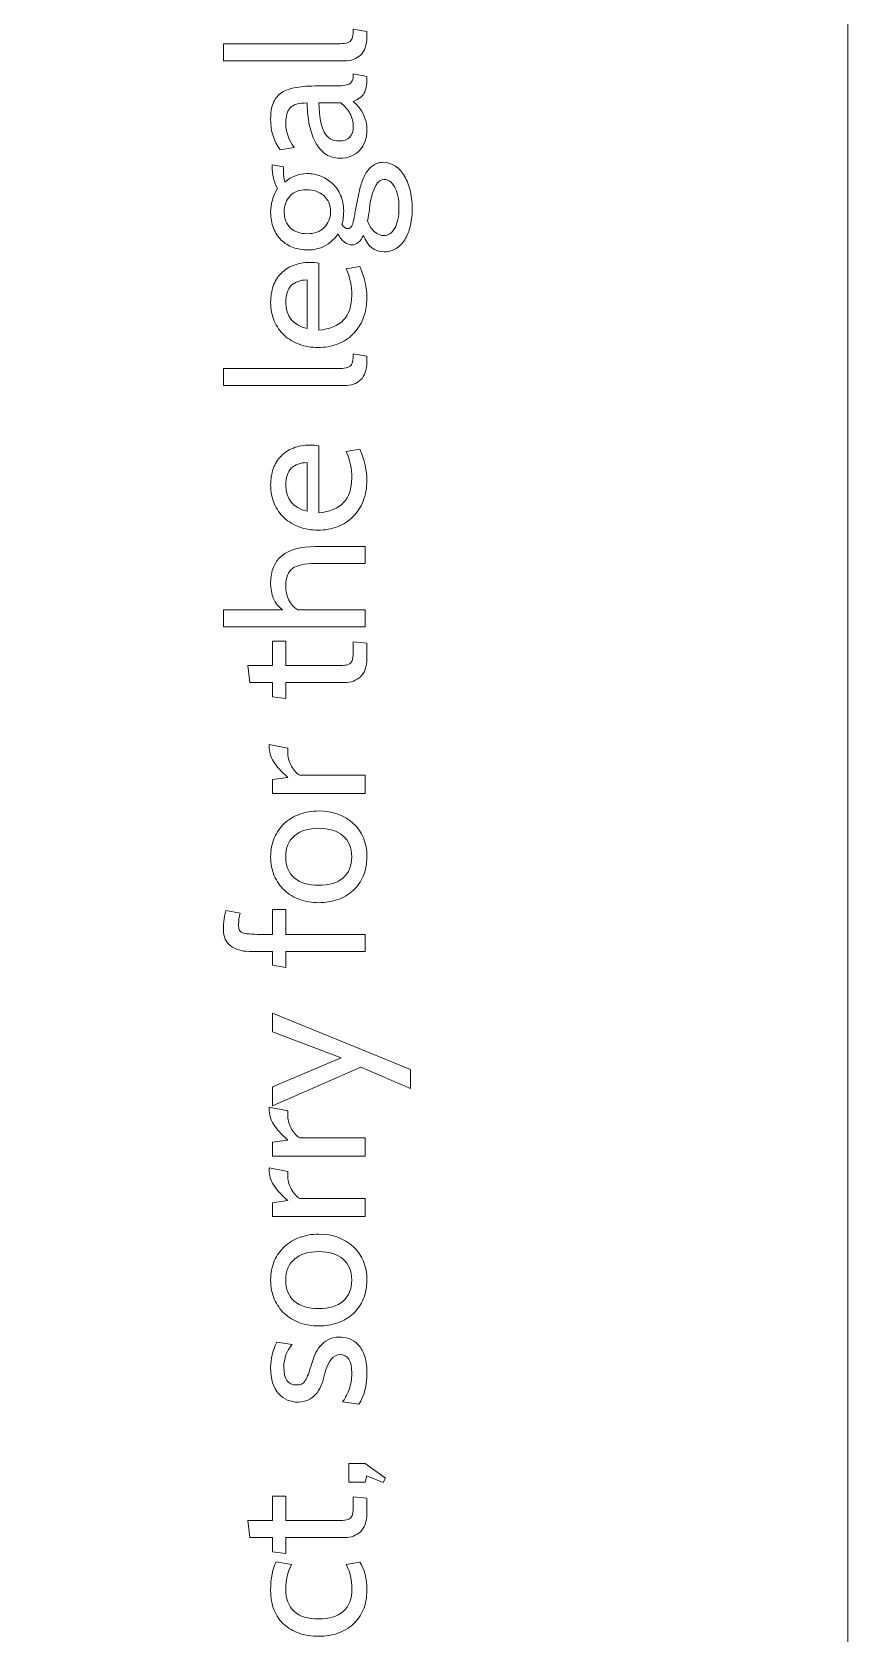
# Model space of a CAD drawing. Header units: centimetres. Extents: x -24 to 24.1, y -20.7 to 0.5.
# Drawn here: x 5.578 to 6.037, y -18.44 to -17.539 of the extents above; entities that cross this region are included whole.
import ezdxf

# ---------------------------------------------------------------- set-up
doc = ezdxf.new("R2010")
doc.units = ezdxf.units.CM
doc.header["$MEASUREMENT"] = 0
doc.layers.add('Layer 1', color=7, linetype='Continuous')

msp = doc.modelspace()

# ---------------------------------------------------------------- linework, layer by layer
at = {"layer": 'Layer 1', "color": 250, "lineweight": 9}
msp.add_lwpolyline([(-23.96322, -20.71493), (6.03678, -20.71493), (6.03678, -0.71493), (-23.96322, -0.71493), (-23.96322, -20.71493)], close=True, dxfattribs=at)
for points, knots in [([(5.75878, -17.537495), (5.75878, -17.537495), (5.76642, -17.538875), (5.76642, -17.538875), (5.76642, -17.538875), (5.76642, -17.538875), (5.76642, -17.541955), (5.76642, -17.541955), (5.76642, -17.541955), (5.76642, -17.546615), (5.76523, -17.550025), (5.76286, -17.552185), (5.76286, -17.552185), (5.7605, -17.554345), (5.75751, -17.555415), (5.7539, -17.555415), (5.7539, -17.555415), (5.7539, -17.555415), (5.68582, -17.555415), (5.68582, -17.555415), (5.68582, -17.555415), (5.68582, -17.555415), (5.68582, -17.545875), (5.68582, -17.545875), (5.68582, -17.545875), (5.68582, -17.545875), (5.74839, -17.545875), (5.74839, -17.545875), (5.74839, -17.545875), (5.75058, -17.545875), (5.75236, -17.545785), (5.75374, -17.545605), (5.75374, -17.545605), (5.75512, -17.545435), (5.75618, -17.545065), (5.75693, -17.544495), (5.75693, -17.544495), (5.75767, -17.543935), (5.75816, -17.543095), (5.75841, -17.542005), (5.75841, -17.542005), (5.75866, -17.540905), (5.75878, -17.539405), (5.75878, -17.537495)], [0, 0, 0, 0, 0.0833333, 0.0833333, 0.0833333, 0.0833333, 0.1666667, 0.1666667, 0.1666667, 0.1666667, 0.25, 0.25, 0.25, 0.25, 0.3333333, 0.3333333, 0.3333333, 0.3333333, 0.4166667, 0.4166667, 0.4166667, 0.4166667, 0.5, 0.5, 0.5, 0.5, 0.5833333, 0.5833333, 0.5833333, 0.5833333, 0.6666667, 0.6666667, 0.6666667, 0.6666667, 0.75, 0.75, 0.75, 0.75, 0.8333333, 0.8333333, 0.8333333, 0.8333333, 1, 1, 1, 1]), ([(5.75878, -17.562635), (5.75878, -17.562635), (5.76642, -17.564115), (5.76642, -17.564115), (5.76642, -17.564115), (5.76642, -17.564115), (5.76642, -17.564855), (5.76642, -17.564855), (5.76642, -17.564855), (5.76642, -17.566985), (5.76629, -17.568745), (5.76605, -17.570165), (5.76605, -17.570165), (5.7658, -17.571575), (5.76537, -17.572775), (5.76477, -17.573765), (5.76477, -17.573765), (5.76417, -17.574755), (5.76338, -17.575585), (5.76239, -17.576255), (5.76239, -17.576255), (5.7614, -17.576935), (5.7602, -17.577585), (5.75878, -17.578225), (5.75878, -17.578225), (5.76387, -17.582605), (5.76642, -17.587905), (5.76642, -17.594125), (5.76642, -17.594125), (5.76642, -17.599005), (5.76502, -17.602895), (5.76223, -17.605795), (5.76223, -17.605795), (5.75944, -17.608695), (5.75581, -17.610145), (5.75136, -17.610145), (5.75136, -17.610145), (5.74775, -17.610145), (5.74478, -17.609175), (5.74245, -17.607225), (5.74245, -17.607225), (5.74012, -17.605285), (5.73824, -17.602805), (5.73683, -17.599805), (5.73683, -17.599805), (5.73541, -17.596795), (5.73441, -17.593455), (5.73381, -17.589785), (5.73381, -17.589785), (5.73321, -17.586105), (5.73287, -17.582535), (5.7328, -17.579075), (5.7328, -17.579075), (5.72813, -17.579075), (5.72497, -17.579975), (5.72331, -17.581775), (5.72331, -17.581775), (5.72164, -17.583575), (5.72081, -17.586455), (5.72081, -17.590415), (5.72081, -17.590415), (5.72081, -17.594945), (5.72237, -17.599505), (5.72548, -17.604095), (5.72548, -17.604095), (5.72548, -17.604095), (5.71774, -17.605475), (5.71774, -17.605475), (5.71774, -17.605475), (5.71413, -17.600815), (5.71233, -17.594945), (5.71233, -17.587875), (5.71233, -17.587875), (5.71233, -17.584545), (5.71277, -17.581725), (5.71366, -17.579385), (5.71366, -17.579385), (5.71454, -17.577055), (5.71595, -17.575165), (5.7179, -17.573715), (5.7179, -17.573715), (5.71984, -17.572265), (5.72241, -17.571205), (5.72559, -17.570535), (5.72559, -17.570535), (5.72877, -17.569865), (5.73266, -17.569525), (5.73725, -17.569525), (5.73725, -17.569525), (5.73725, -17.569525), (5.74786, -17.569525), (5.74786, -17.569525), (5.74786, -17.569525), (5.75196, -17.569525), (5.75481, -17.569175), (5.7564, -17.568465), (5.7564, -17.568465), (5.75799, -17.567755), (5.75878, -17.566135), (5.75878, -17.563585), (5.75878, -17.563585), (5.75878, -17.563585), (5.75878, -17.562635), (5.75878, -17.562635)], [0, 0, 0, 0, 0.037037, 0.037037, 0.037037, 0.037037, 0.0740741, 0.0740741, 0.0740741, 0.0740741, 0.1111111, 0.1111111, 0.1111111, 0.1111111, 0.1481481, 0.1481481, 0.1481481, 0.1481481, 0.1851852, 0.1851852, 0.1851852, 0.1851852, 0.2222222, 0.2222222, 0.2222222, 0.2222222, 0.2592593, 0.2592593, 0.2592593, 0.2592593, 0.2962963, 0.2962963, 0.2962963, 0.2962963, 0.3333333, 0.3333333, 0.3333333, 0.3333333, 0.3703704, 0.3703704, 0.3703704, 0.3703704, 0.4074074, 0.4074074, 0.4074074, 0.4074074, 0.4444444, 0.4444444, 0.4444444, 0.4444444, 0.4814815, 0.4814815, 0.4814815, 0.4814815, 0.5185185, 0.5185185, 0.5185185, 0.5185185, 0.5555556, 0.5555556, 0.5555556, 0.5555556, 0.5925926, 0.5925926, 0.5925926, 0.5925926, 0.6296296, 0.6296296, 0.6296296, 0.6296296, 0.6666667, 0.6666667, 0.6666667, 0.6666667, 0.7037037, 0.7037037, 0.7037037, 0.7037037, 0.7407407, 0.7407407, 0.7407407, 0.7407407, 0.7777778, 0.7777778, 0.7777778, 0.7777778, 0.8148148, 0.8148148, 0.8148148, 0.8148148, 0.8518519, 0.8518519, 0.8518519, 0.8518519, 0.8888889, 0.8888889, 0.8888889, 0.8888889, 0.9259259, 0.9259259, 0.9259259, 0.9259259, 1, 1, 1, 1]), ([(5.75178, -17.579075), (5.75178, -17.579075), (5.73937, -17.579075), (5.73937, -17.579075), (5.73937, -17.579075), (5.73966, -17.586705), (5.74066, -17.592165), (5.7424, -17.595455), (5.7424, -17.595455), (5.74413, -17.598745), (5.74694, -17.600385), (5.75083, -17.600385), (5.75083, -17.600385), (5.75613, -17.600385), (5.75878, -17.597705), (5.75878, -17.592325), (5.75878, -17.592325), (5.75878, -17.589785), (5.75815, -17.587325), (5.75687, -17.584955), (5.75687, -17.584955), (5.7556, -17.582585), (5.7539, -17.580625), (5.75178, -17.579075)], [0, 0, 0, 0, 0.1428571, 0.1428571, 0.1428571, 0.1428571, 0.2857143, 0.2857143, 0.2857143, 0.2857143, 0.4285714, 0.4285714, 0.4285714, 0.4285714, 0.5714286, 0.5714286, 0.5714286, 0.5714286, 0.7142857, 0.7142857, 0.7142857, 0.7142857, 1, 1, 1, 1]), ([(5.79187, -17.638465), (5.79187, -17.642565), (5.79145, -17.646135), (5.7906, -17.649175), (5.7906, -17.649175), (5.78975, -17.652215), (5.7886, -17.654735), (5.78715, -17.656755), (5.78715, -17.656755), (5.7857, -17.658765), (5.78402, -17.660275), (5.78211, -17.661265), (5.78211, -17.661265), (5.7802, -17.662255), (5.77823, -17.662745), (5.77617, -17.662745), (5.77617, -17.662745), (5.77066, -17.662745), (5.76677, -17.659675), (5.76451, -17.653525), (5.76451, -17.653525), (5.76281, -17.657055), (5.76062, -17.658825), (5.75793, -17.658825), (5.75793, -17.658825), (5.75673, -17.658825), (5.75541, -17.658345), (5.75396, -17.657395), (5.75396, -17.657395), (5.75251, -17.656435), (5.75125, -17.654865), (5.75019, -17.652675), (5.75019, -17.652675), (5.74588, -17.658685), (5.74022, -17.661685), (5.73322, -17.661685), (5.73322, -17.661685), (5.73025, -17.661685), (5.7275, -17.661205), (5.72495, -17.660255), (5.72495, -17.660255), (5.72241, -17.659295), (5.7202, -17.657925), (5.71832, -17.656115), (5.71832, -17.656115), (5.71645, -17.654315), (5.71498, -17.652085), (5.71392, -17.649435), (5.71392, -17.649435), (5.71286, -17.646785), (5.71233, -17.643795), (5.71233, -17.640475), (5.71233, -17.640475), (5.71233, -17.635805), (5.7136, -17.631385), (5.71615, -17.627215), (5.71615, -17.627215), (5.71417, -17.623545), (5.71318, -17.619335), (5.71318, -17.614595), (5.71318, -17.614595), (5.71318, -17.614595), (5.71318, -17.613745), (5.71318, -17.613745), (5.71318, -17.613745), (5.71318, -17.613745), (5.71954, -17.614915), (5.71954, -17.614915), (5.71954, -17.614915), (5.71954, -17.614915), (5.71954, -17.617355), (5.71954, -17.617355), (5.71954, -17.617355), (5.71954, -17.619545), (5.71979, -17.621595), (5.72028, -17.623505), (5.72028, -17.623505), (5.7241, -17.620325), (5.72824, -17.618735), (5.73269, -17.618735), (5.73269, -17.618735), (5.73545, -17.618735), (5.73807, -17.619225), (5.74054, -17.620215), (5.74054, -17.620215), (5.74301, -17.621205), (5.74521, -17.622605), (5.74712, -17.624405), (5.74712, -17.624405), (5.74902, -17.626215), (5.75054, -17.628405), (5.75168, -17.630985), (5.75168, -17.630985), (5.75281, -17.633565), (5.75337, -17.636475), (5.75337, -17.639735), (5.75337, -17.639735), (5.75337, -17.642485), (5.75306, -17.644965), (5.75242, -17.647155), (5.75242, -17.647155), (5.75341, -17.648855), (5.75447, -17.649705), (5.7556, -17.649705), (5.7556, -17.649705), (5.75624, -17.649705), (5.75678, -17.649505), (5.75724, -17.649115), (5.75724, -17.649115), (5.7577, -17.648735), (5.75811, -17.647955), (5.75846, -17.646785), (5.75846, -17.646785), (5.75882, -17.645615), (5.75919, -17.643995), (5.75958, -17.641905), (5.75958, -17.641905), (5.75997, -17.639825), (5.76048, -17.637045), (5.76111, -17.633585), (5.76111, -17.633585), (5.76154, -17.631245), (5.76207, -17.628845), (5.76271, -17.626375), (5.76271, -17.626375), (5.76334, -17.623895), (5.76419, -17.621655), (5.76525, -17.619635), (5.76525, -17.619635), (5.76631, -17.617625), (5.76767, -17.615945), (5.76933, -17.614595), (5.76933, -17.614595), (5.771, -17.613255), (5.77306, -17.612515), (5.77554, -17.612375), (5.77554, -17.612375), (5.77773, -17.612375), (5.77982, -17.612975), (5.78179, -17.614175), (5.78179, -17.614175), (5.78378, -17.615375), (5.78551, -17.617095), (5.78699, -17.619315), (5.78699, -17.619315), (5.78848, -17.621545), (5.78966, -17.624285), (5.79054, -17.627535), (5.79054, -17.627535), (5.79143, -17.630785), (5.79187, -17.634435), (5.79187, -17.638465)], [0, 0, 0, 0, 0.025641, 0.025641, 0.025641, 0.025641, 0.0512821, 0.0512821, 0.0512821, 0.0512821, 0.0769231, 0.0769231, 0.0769231, 0.0769231, 0.1025641, 0.1025641, 0.1025641, 0.1025641, 0.1282051, 0.1282051, 0.1282051, 0.1282051, 0.1538462, 0.1538462, 0.1538462, 0.1538462, 0.1794872, 0.1794872, 0.1794872, 0.1794872, 0.2051282, 0.2051282, 0.2051282, 0.2051282, 0.2307692, 0.2307692, 0.2307692, 0.2307692, 0.2564103, 0.2564103, 0.2564103, 0.2564103, 0.2820513, 0.2820513, 0.2820513, 0.2820513, 0.3076923, 0.3076923, 0.3076923, 0.3076923, 0.3333333, 0.3333333, 0.3333333, 0.3333333, 0.3589744, 0.3589744, 0.3589744, 0.3589744, 0.3846154, 0.3846154, 0.3846154, 0.3846154, 0.4102564, 0.4102564, 0.4102564, 0.4102564, 0.4358974, 0.4358974, 0.4358974, 0.4358974, 0.4615385, 0.4615385, 0.4615385, 0.4615385, 0.4871795, 0.4871795, 0.4871795, 0.4871795, 0.5128205, 0.5128205, 0.5128205, 0.5128205, 0.5384615, 0.5384615, 0.5384615, 0.5384615, 0.5641026, 0.5641026, 0.5641026, 0.5641026, 0.5897436, 0.5897436, 0.5897436, 0.5897436, 0.6153846, 0.6153846, 0.6153846, 0.6153846, 0.6410256, 0.6410256, 0.6410256, 0.6410256, 0.6666667, 0.6666667, 0.6666667, 0.6666667, 0.6923077, 0.6923077, 0.6923077, 0.6923077, 0.7179487, 0.7179487, 0.7179487, 0.7179487, 0.7435897, 0.7435897, 0.7435897, 0.7435897, 0.7692308, 0.7692308, 0.7692308, 0.7692308, 0.7948718, 0.7948718, 0.7948718, 0.7948718, 0.8205128, 0.8205128, 0.8205128, 0.8205128, 0.8461538, 0.8461538, 0.8461538, 0.8461538, 0.8717949, 0.8717949, 0.8717949, 0.8717949, 0.8974359, 0.8974359, 0.8974359, 0.8974359, 0.9230769, 0.9230769, 0.9230769, 0.9230769, 0.9487179, 0.9487179, 0.9487179, 0.9487179, 1, 1, 1, 1]), ([(5.71997, -17.640365), (5.71997, -17.644255), (5.72115, -17.647265), (5.7235, -17.649385), (5.7235, -17.649385), (5.72587, -17.651505), (5.72898, -17.652565), (5.73285, -17.652565), (5.73285, -17.652565), (5.73686, -17.652565), (5.74005, -17.651415), (5.74241, -17.649115), (5.74241, -17.649115), (5.74476, -17.646825), (5.74595, -17.643835), (5.74595, -17.640155), (5.74595, -17.640155), (5.74595, -17.636335), (5.74468, -17.633335), (5.74215, -17.631145), (5.74215, -17.631145), (5.7396, -17.628955), (5.7364, -17.627855), (5.73253, -17.627855), (5.73253, -17.627855), (5.72852, -17.627855), (5.72543, -17.628985), (5.72324, -17.631245), (5.72324, -17.631245), (5.72106, -17.633515), (5.71997, -17.636555), (5.71997, -17.640365)], [0, 0, 0, 0, 0.1111111, 0.1111111, 0.1111111, 0.1111111, 0.2222222, 0.2222222, 0.2222222, 0.2222222, 0.3333333, 0.3333333, 0.3333333, 0.3333333, 0.4444444, 0.4444444, 0.4444444, 0.4444444, 0.5555556, 0.5555556, 0.5555556, 0.5555556, 0.6666667, 0.6666667, 0.6666667, 0.6666667, 0.7777778, 0.7777778, 0.7777778, 0.7777778, 1, 1, 1, 1]), ([(5.76811, -17.635915), (5.76811, -17.637115), (5.76769, -17.640265), (5.76684, -17.645355), (5.76684, -17.645355), (5.76755, -17.647755), (5.76879, -17.649735), (5.77055, -17.651295), (5.77055, -17.651295), (5.77232, -17.652845), (5.77412, -17.653625), (5.77596, -17.653625), (5.77596, -17.653625), (5.77844, -17.653625), (5.78047, -17.652245), (5.78206, -17.649485), (5.78206, -17.649485), (5.78365, -17.646735), (5.78445, -17.642915), (5.78445, -17.638035), (5.78445, -17.638035), (5.78445, -17.632945), (5.78362, -17.629005), (5.78195, -17.626215), (5.78195, -17.626215), (5.78029, -17.623415), (5.77837, -17.622025), (5.77617, -17.622025), (5.77617, -17.622025), (5.7725, -17.622025), (5.76981, -17.626655), (5.76811, -17.635915)], [0, 0, 0, 0, 0.1111111, 0.1111111, 0.1111111, 0.1111111, 0.2222222, 0.2222222, 0.2222222, 0.2222222, 0.3333333, 0.3333333, 0.3333333, 0.3333333, 0.4444444, 0.4444444, 0.4444444, 0.4444444, 0.5555556, 0.5555556, 0.5555556, 0.5555556, 0.6666667, 0.6666667, 0.6666667, 0.6666667, 0.7777778, 0.7777778, 0.7777778, 0.7777778, 1, 1, 1, 1]), ([(5.73937, -17.669115), (5.73937, -17.669115), (5.73937, -17.706755), (5.73937, -17.706755), (5.73937, -17.706755), (5.75175, -17.705625), (5.75793, -17.699125), (5.75793, -17.687245), (5.75793, -17.687245), (5.75793, -17.681945), (5.75691, -17.676955), (5.75486, -17.672295), (5.75486, -17.672295), (5.75486, -17.672295), (5.76239, -17.671015), (5.76239, -17.671015), (5.76239, -17.671015), (5.76507, -17.677175), (5.76642, -17.682965), (5.76642, -17.688415), (5.76642, -17.688415), (5.76642, -17.692795), (5.76571, -17.696735), (5.7643, -17.700235), (5.7643, -17.700235), (5.76288, -17.703735), (5.76096, -17.706685), (5.75852, -17.709095), (5.75852, -17.709095), (5.75608, -17.711495), (5.75318, -17.713335), (5.74982, -17.714605), (5.74982, -17.714605), (5.74646, -17.715885), (5.74284, -17.716515), (5.73895, -17.716515), (5.73895, -17.716515), (5.7352, -17.716515), (5.7317, -17.715915), (5.72845, -17.714715), (5.72845, -17.714715), (5.7252, -17.713515), (5.72239, -17.711815), (5.72002, -17.709625), (5.72002, -17.709625), (5.71765, -17.707435), (5.71578, -17.704765), (5.7144, -17.701615), (5.7144, -17.701615), (5.71302, -17.698475), (5.71233, -17.694955), (5.71233, -17.691065), (5.71233, -17.691065), (5.71233, -17.687745), (5.71283, -17.684705), (5.71381, -17.681945), (5.71381, -17.681945), (5.7148, -17.679185), (5.71625, -17.676835), (5.71816, -17.674895), (5.71816, -17.674895), (5.72007, -17.672945), (5.72239, -17.671425), (5.72511, -17.670335), (5.72511, -17.670335), (5.72783, -17.669235), (5.73089, -17.668685), (5.73428, -17.668685), (5.73428, -17.668685), (5.73626, -17.668685), (5.73796, -17.668825), (5.73937, -17.669115)], [0, 0, 0, 0, 0.0526316, 0.0526316, 0.0526316, 0.0526316, 0.1052632, 0.1052632, 0.1052632, 0.1052632, 0.1578947, 0.1578947, 0.1578947, 0.1578947, 0.2105263, 0.2105263, 0.2105263, 0.2105263, 0.2631579, 0.2631579, 0.2631579, 0.2631579, 0.3157895, 0.3157895, 0.3157895, 0.3157895, 0.3684211, 0.3684211, 0.3684211, 0.3684211, 0.4210526, 0.4210526, 0.4210526, 0.4210526, 0.4736842, 0.4736842, 0.4736842, 0.4736842, 0.5263158, 0.5263158, 0.5263158, 0.5263158, 0.5789474, 0.5789474, 0.5789474, 0.5789474, 0.6315789, 0.6315789, 0.6315789, 0.6315789, 0.6842105, 0.6842105, 0.6842105, 0.6842105, 0.7368421, 0.7368421, 0.7368421, 0.7368421, 0.7894737, 0.7894737, 0.7894737, 0.7894737, 0.8421053, 0.8421053, 0.8421053, 0.8421053, 0.8947368, 0.8947368, 0.8947368, 0.8947368, 1, 1, 1, 1]), ([(5.72081, -17.691275), (5.72081, -17.698985), (5.72481, -17.703865), (5.7328, -17.705915), (5.7328, -17.705915), (5.7328, -17.705915), (5.7328, -17.678545), (5.7328, -17.678545), (5.7328, -17.678545), (5.72898, -17.678545), (5.72603, -17.679605), (5.72394, -17.681735), (5.72394, -17.681735), (5.72186, -17.683855), (5.72081, -17.687035), (5.72081, -17.691275)], [0, 0, 0, 0, 0.2, 0.2, 0.2, 0.2, 0.4, 0.4, 0.4, 0.4, 0.6, 0.6, 0.6, 0.6, 1, 1, 1, 1]), ([(5.75878, -17.720015), (5.75878, -17.720015), (5.76642, -17.721395), (5.76642, -17.721395), (5.76642, -17.721395), (5.76642, -17.721395), (5.76642, -17.724475), (5.76642, -17.724475), (5.76642, -17.724475), (5.76642, -17.729135), (5.76523, -17.732545), (5.76286, -17.734705), (5.76286, -17.734705), (5.7605, -17.736865), (5.75751, -17.737935), (5.7539, -17.737935), (5.7539, -17.737935), (5.7539, -17.737935), (5.68582, -17.737935), (5.68582, -17.737935), (5.68582, -17.737935), (5.68582, -17.737935), (5.68582, -17.728395), (5.68582, -17.728395), (5.68582, -17.728395), (5.68582, -17.728395), (5.74839, -17.728395), (5.74839, -17.728395), (5.74839, -17.728395), (5.75058, -17.728395), (5.75236, -17.728305), (5.75374, -17.728125), (5.75374, -17.728125), (5.75512, -17.727955), (5.75618, -17.727585), (5.75693, -17.727015), (5.75693, -17.727015), (5.75767, -17.726455), (5.75816, -17.725615), (5.75841, -17.724525), (5.75841, -17.724525), (5.75866, -17.723425), (5.75878, -17.721925), (5.75878, -17.720015)], [0, 0, 0, 0, 0.0833333, 0.0833333, 0.0833333, 0.0833333, 0.1666667, 0.1666667, 0.1666667, 0.1666667, 0.25, 0.25, 0.25, 0.25, 0.3333333, 0.3333333, 0.3333333, 0.3333333, 0.4166667, 0.4166667, 0.4166667, 0.4166667, 0.5, 0.5, 0.5, 0.5, 0.5833333, 0.5833333, 0.5833333, 0.5833333, 0.6666667, 0.6666667, 0.6666667, 0.6666667, 0.75, 0.75, 0.75, 0.75, 0.8333333, 0.8333333, 0.8333333, 0.8333333, 1, 1, 1, 1]), ([(5.73937, -17.771775), (5.73937, -17.771775), (5.73937, -17.809425), (5.73937, -17.809425), (5.73937, -17.809425), (5.75175, -17.808285), (5.75793, -17.801785), (5.75793, -17.789905), (5.75793, -17.789905), (5.75793, -17.784605), (5.75691, -17.779625), (5.75486, -17.774955), (5.75486, -17.774955), (5.75486, -17.774955), (5.76239, -17.773685), (5.76239, -17.773685), (5.76239, -17.773685), (5.76507, -17.779835), (5.76642, -17.785625), (5.76642, -17.791075), (5.76642, -17.791075), (5.76642, -17.795455), (5.76571, -17.799395), (5.7643, -17.802895), (5.7643, -17.802895), (5.76288, -17.806395), (5.76096, -17.809355), (5.75852, -17.811755), (5.75852, -17.811755), (5.75608, -17.814155), (5.75318, -17.815995), (5.74982, -17.817265), (5.74982, -17.817265), (5.74646, -17.818545), (5.74284, -17.819175), (5.73895, -17.819175), (5.73895, -17.819175), (5.7352, -17.819175), (5.7317, -17.818575), (5.72845, -17.817375), (5.72845, -17.817375), (5.7252, -17.816175), (5.72239, -17.814475), (5.72002, -17.812285), (5.72002, -17.812285), (5.71765, -17.810095), (5.71578, -17.807425), (5.7144, -17.804275), (5.7144, -17.804275), (5.71302, -17.801135), (5.71233, -17.797615), (5.71233, -17.793725), (5.71233, -17.793725), (5.71233, -17.790405), (5.71283, -17.787365), (5.71381, -17.784605), (5.71381, -17.784605), (5.7148, -17.781845), (5.71625, -17.779495), (5.71816, -17.777555), (5.71816, -17.777555), (5.72007, -17.775605), (5.72239, -17.774085), (5.72511, -17.772995), (5.72511, -17.772995), (5.72783, -17.771895), (5.73089, -17.771345), (5.73428, -17.771345), (5.73428, -17.771345), (5.73626, -17.771345), (5.73796, -17.771485), (5.73937, -17.771775)], [0, 0, 0, 0, 0.0526316, 0.0526316, 0.0526316, 0.0526316, 0.1052632, 0.1052632, 0.1052632, 0.1052632, 0.1578947, 0.1578947, 0.1578947, 0.1578947, 0.2105263, 0.2105263, 0.2105263, 0.2105263, 0.2631579, 0.2631579, 0.2631579, 0.2631579, 0.3157895, 0.3157895, 0.3157895, 0.3157895, 0.3684211, 0.3684211, 0.3684211, 0.3684211, 0.4210526, 0.4210526, 0.4210526, 0.4210526, 0.4736842, 0.4736842, 0.4736842, 0.4736842, 0.5263158, 0.5263158, 0.5263158, 0.5263158, 0.5789474, 0.5789474, 0.5789474, 0.5789474, 0.6315789, 0.6315789, 0.6315789, 0.6315789, 0.6842105, 0.6842105, 0.6842105, 0.6842105, 0.7368421, 0.7368421, 0.7368421, 0.7368421, 0.7894737, 0.7894737, 0.7894737, 0.7894737, 0.8421053, 0.8421053, 0.8421053, 0.8421053, 0.8947368, 0.8947368, 0.8947368, 0.8947368, 1, 1, 1, 1]), ([(5.72081, -17.793935), (5.72081, -17.801645), (5.72481, -17.806525), (5.7328, -17.808575), (5.7328, -17.808575), (5.7328, -17.808575), (5.7328, -17.781215), (5.7328, -17.781215), (5.7328, -17.781215), (5.72898, -17.781215), (5.72603, -17.782275), (5.72394, -17.784395), (5.72394, -17.784395), (5.72186, -17.786515), (5.72081, -17.789695), (5.72081, -17.793935)], [0, 0, 0, 0, 0.2, 0.2, 0.2, 0.2, 0.4, 0.4, 0.4, 0.4, 0.6, 0.6, 0.6, 0.6, 1, 1, 1, 1]), ([(5.76536, -17.828405), (5.76536, -17.828405), (5.76536, -17.837955), (5.76536, -17.837955), (5.76536, -17.837955), (5.76536, -17.837955), (5.73757, -17.837955), (5.73757, -17.837955), (5.73757, -17.837955), (5.73142, -17.837955), (5.72709, -17.838865), (5.72458, -17.840705), (5.72458, -17.840705), (5.72207, -17.842545), (5.72081, -17.845765), (5.72081, -17.850355), (5.72081, -17.850355), (5.72081, -17.856585), (5.72308, -17.861105), (5.7276, -17.863935), (5.7276, -17.863935), (5.7276, -17.863935), (5.76536, -17.863935), (5.76536, -17.863935), (5.76536, -17.863935), (5.76536, -17.863935), (5.76536, -17.873585), (5.76536, -17.873585), (5.76536, -17.873585), (5.76536, -17.873585), (5.68582, -17.873585), (5.68582, -17.873585), (5.68582, -17.873585), (5.68582, -17.873585), (5.68582, -17.863935), (5.68582, -17.863935), (5.68582, -17.863935), (5.68582, -17.863935), (5.71901, -17.863935), (5.71901, -17.863935), (5.71901, -17.863935), (5.71456, -17.860465), (5.71233, -17.855445), (5.71233, -17.848875), (5.71233, -17.848875), (5.71233, -17.835225), (5.72074, -17.828405), (5.73757, -17.828405), (5.73757, -17.828405), (5.73757, -17.828405), (5.76536, -17.828405), (5.76536, -17.828405)], [0, 0, 0, 0, 0.0714286, 0.0714286, 0.0714286, 0.0714286, 0.1428571, 0.1428571, 0.1428571, 0.1428571, 0.2142857, 0.2142857, 0.2142857, 0.2142857, 0.2857143, 0.2857143, 0.2857143, 0.2857143, 0.3571429, 0.3571429, 0.3571429, 0.3571429, 0.4285714, 0.4285714, 0.4285714, 0.4285714, 0.5, 0.5, 0.5, 0.5, 0.5714286, 0.5714286, 0.5714286, 0.5714286, 0.6428571, 0.6428571, 0.6428571, 0.6428571, 0.7142857, 0.7142857, 0.7142857, 0.7142857, 0.7857143, 0.7857143, 0.7857143, 0.7857143, 0.8571429, 0.8571429, 0.8571429, 0.8571429, 1, 1, 1, 1]), ([(5.75878, -17.881965), (5.75878, -17.881965), (5.76642, -17.882705), (5.76642, -17.882705), (5.76642, -17.882705), (5.76642, -17.882705), (5.76642, -17.891295), (5.76642, -17.891295), (5.76642, -17.891295), (5.76642, -17.895895), (5.76522, -17.899305), (5.76281, -17.901535), (5.76281, -17.901535), (5.76041, -17.903755), (5.75747, -17.904875), (5.75401, -17.904875), (5.75401, -17.904875), (5.75401, -17.904875), (5.72081, -17.904875), (5.72081, -17.904875), (5.72081, -17.904875), (5.72081, -17.904875), (5.72081, -17.913775), (5.72081, -17.913775), (5.72081, -17.913775), (5.72081, -17.913775), (5.71339, -17.912935), (5.71339, -17.912935), (5.71339, -17.912935), (5.71339, -17.912935), (5.71339, -17.904875), (5.71339, -17.904875), (5.71339, -17.904875), (5.71339, -17.904875), (5.70056, -17.904875), (5.70056, -17.904875), (5.70056, -17.904875), (5.70056, -17.904875), (5.6996, -17.895325), (5.6996, -17.895325), (5.6996, -17.895325), (5.6996, -17.895325), (5.71339, -17.895325), (5.71339, -17.895325), (5.71339, -17.895325), (5.71339, -17.895325), (5.71339, -17.881645), (5.71339, -17.881645), (5.71339, -17.881645), (5.71339, -17.881645), (5.72081, -17.881645), (5.72081, -17.881645), (5.72081, -17.881645), (5.72081, -17.881645), (5.72081, -17.895325), (5.72081, -17.895325), (5.72081, -17.895325), (5.72081, -17.895325), (5.74818, -17.895325), (5.74818, -17.895325), (5.74818, -17.895325), (5.75065, -17.895325), (5.7526, -17.895255), (5.75401, -17.895115), (5.75401, -17.895115), (5.75542, -17.894975), (5.75648, -17.894565), (5.75719, -17.893895), (5.75719, -17.893895), (5.7579, -17.893225), (5.75834, -17.892145), (5.75852, -17.890665), (5.75852, -17.890665), (5.75869, -17.889175), (5.75878, -17.887085), (5.75878, -17.884405), (5.75878, -17.884405), (5.75878, -17.884405), (5.75878, -17.881965), (5.75878, -17.881965)], [0, 0, 0, 0, 0.047619, 0.047619, 0.047619, 0.047619, 0.0952381, 0.0952381, 0.0952381, 0.0952381, 0.1428571, 0.1428571, 0.1428571, 0.1428571, 0.1904762, 0.1904762, 0.1904762, 0.1904762, 0.2380952, 0.2380952, 0.2380952, 0.2380952, 0.2857143, 0.2857143, 0.2857143, 0.2857143, 0.3333333, 0.3333333, 0.3333333, 0.3333333, 0.3809524, 0.3809524, 0.3809524, 0.3809524, 0.4285714, 0.4285714, 0.4285714, 0.4285714, 0.4761905, 0.4761905, 0.4761905, 0.4761905, 0.5238095, 0.5238095, 0.5238095, 0.5238095, 0.5714286, 0.5714286, 0.5714286, 0.5714286, 0.6190476, 0.6190476, 0.6190476, 0.6190476, 0.6666667, 0.6666667, 0.6666667, 0.6666667, 0.7142857, 0.7142857, 0.7142857, 0.7142857, 0.7619048, 0.7619048, 0.7619048, 0.7619048, 0.8095238, 0.8095238, 0.8095238, 0.8095238, 0.8571429, 0.8571429, 0.8571429, 0.8571429, 0.9047619, 0.9047619, 0.9047619, 0.9047619, 1, 1, 1, 1]), ([(5.71148, -17.939655), (5.71148, -17.939655), (5.72198, -17.941775), (5.72198, -17.941775), (5.72198, -17.941775), (5.72198, -17.941775), (5.72198, -17.945065), (5.72198, -17.945065), (5.72198, -17.945065), (5.72198, -17.946125), (5.72217, -17.947255), (5.72256, -17.948455), (5.72256, -17.948455), (5.72295, -17.949665), (5.72347, -17.950815), (5.7241, -17.951905), (5.7241, -17.951905), (5.72474, -17.953005), (5.72545, -17.954005), (5.72622, -17.954925), (5.72622, -17.954925), (5.727, -17.955845), (5.72781, -17.956515), (5.72866, -17.956945), (5.72866, -17.956945), (5.72866, -17.956945), (5.76536, -17.956945), (5.76536, -17.956945), (5.76536, -17.956945), (5.76536, -17.956945), (5.76536, -17.967125), (5.76536, -17.967125), (5.76536, -17.967125), (5.76536, -17.967125), (5.71339, -17.967125), (5.71339, -17.967125), (5.71339, -17.967125), (5.71339, -17.967125), (5.71339, -17.959275), (5.71339, -17.959275), (5.71339, -17.959275), (5.71339, -17.959275), (5.72198, -17.958115), (5.72198, -17.958115), (5.72198, -17.958115), (5.7183, -17.954855), (5.71563, -17.951905), (5.71397, -17.949255), (5.71397, -17.949255), (5.71231, -17.946605), (5.71148, -17.943685), (5.71148, -17.940505), (5.71148, -17.940505), (5.71148, -17.940505), (5.71148, -17.939655), (5.71148, -17.939655)], [0, 0, 0, 0, 0.0666667, 0.0666667, 0.0666667, 0.0666667, 0.1333333, 0.1333333, 0.1333333, 0.1333333, 0.2, 0.2, 0.2, 0.2, 0.2666667, 0.2666667, 0.2666667, 0.2666667, 0.3333333, 0.3333333, 0.3333333, 0.3333333, 0.4, 0.4, 0.4, 0.4, 0.4666667, 0.4666667, 0.4666667, 0.4666667, 0.5333333, 0.5333333, 0.5333333, 0.5333333, 0.6, 0.6, 0.6, 0.6, 0.6666667, 0.6666667, 0.6666667, 0.6666667, 0.7333333, 0.7333333, 0.7333333, 0.7333333, 0.8, 0.8, 0.8, 0.8, 0.8666667, 0.8666667, 0.8666667, 0.8666667, 1, 1, 1, 1]), ([(5.75878, -17.983985), (5.76387, -17.988585), (5.76642, -17.994845), (5.76642, -18.002755), (5.76642, -18.002755), (5.76642, -18.006785), (5.76573, -18.010395), (5.76435, -18.013575), (5.76435, -18.013575), (5.76297, -18.016755), (5.76108, -18.019465), (5.75868, -18.021695), (5.75868, -18.021695), (5.75627, -18.023915), (5.75341, -18.025615), (5.75009, -18.026785), (5.75009, -18.026785), (5.74676, -18.027945), (5.74319, -18.028535), (5.73937, -18.028535), (5.73937, -18.028535), (5.73548, -18.028535), (5.7319, -18.027925), (5.72861, -18.026725), (5.72861, -18.026725), (5.72532, -18.025525), (5.72248, -18.023815), (5.72007, -18.021585), (5.72007, -18.021585), (5.71767, -18.019355), (5.71578, -18.016655), (5.7144, -18.013475), (5.7144, -18.013475), (5.71302, -18.010285), (5.71233, -18.006715), (5.71233, -18.002755), (5.71233, -18.002755), (5.71233, -17.998805), (5.71302, -17.995225), (5.7144, -17.992045), (5.7144, -17.992045), (5.71578, -17.988865), (5.71769, -17.986165), (5.72013, -17.983935), (5.72013, -17.983935), (5.72256, -17.981705), (5.72543, -17.979995), (5.72872, -17.978795), (5.72872, -17.978795), (5.732, -17.977585), (5.73556, -17.976985), (5.73937, -17.976985), (5.73937, -17.976985), (5.74715, -17.976985), (5.75362, -17.979325), (5.75878, -17.983985)], [0, 0, 0, 0, 0.0666667, 0.0666667, 0.0666667, 0.0666667, 0.1333333, 0.1333333, 0.1333333, 0.1333333, 0.2, 0.2, 0.2, 0.2, 0.2666667, 0.2666667, 0.2666667, 0.2666667, 0.3333333, 0.3333333, 0.3333333, 0.3333333, 0.4, 0.4, 0.4, 0.4, 0.4666667, 0.4666667, 0.4666667, 0.4666667, 0.5333333, 0.5333333, 0.5333333, 0.5333333, 0.6, 0.6, 0.6, 0.6, 0.6666667, 0.6666667, 0.6666667, 0.6666667, 0.7333333, 0.7333333, 0.7333333, 0.7333333, 0.8, 0.8, 0.8, 0.8, 0.8666667, 0.8666667, 0.8666667, 0.8666667, 1, 1, 1, 1]), ([(5.72569, -17.990985), (5.72244, -17.993745), (5.72081, -17.997665), (5.72081, -18.002755), (5.72081, -18.002755), (5.72081, -18.007855), (5.72242, -18.011795), (5.72564, -18.014585), (5.72564, -18.014585), (5.72886, -18.017375), (5.73343, -18.018775), (5.73937, -18.018775), (5.73937, -18.018775), (5.74531, -18.018775), (5.74989, -18.017375), (5.75311, -18.014585), (5.75311, -18.014585), (5.75632, -18.011795), (5.75793, -18.007855), (5.75793, -18.002755), (5.75793, -18.002755), (5.75793, -17.997595), (5.75627, -17.993635), (5.75295, -17.990885), (5.75295, -17.990885), (5.74963, -17.988125), (5.7451, -17.986745), (5.73937, -17.986745), (5.73937, -17.986745), (5.73351, -17.986745), (5.72894, -17.988155), (5.72569, -17.990985)], [0, 0, 0, 0, 0.1111111, 0.1111111, 0.1111111, 0.1111111, 0.2222222, 0.2222222, 0.2222222, 0.2222222, 0.3333333, 0.3333333, 0.3333333, 0.3333333, 0.4444444, 0.4444444, 0.4444444, 0.4444444, 0.5555556, 0.5555556, 0.5555556, 0.5555556, 0.6666667, 0.6666667, 0.6666667, 0.6666667, 0.7777778, 0.7777778, 0.7777778, 0.7777778, 1, 1, 1, 1]), ([(5.72081, -18.032345), (5.72081, -18.032345), (5.72081, -18.046345), (5.72081, -18.046345), (5.72081, -18.046345), (5.72081, -18.046345), (5.76536, -18.046345), (5.76536, -18.046345), (5.76536, -18.046345), (5.76536, -18.046345), (5.76536, -18.055895), (5.76536, -18.055895), (5.76536, -18.055895), (5.76536, -18.055895), (5.72081, -18.055895), (5.72081, -18.055895), (5.72081, -18.055895), (5.72081, -18.055895), (5.72081, -18.064905), (5.72081, -18.064905), (5.72081, -18.064905), (5.72081, -18.064905), (5.71339, -18.063635), (5.71339, -18.063635), (5.71339, -18.063635), (5.71339, -18.063635), (5.71339, -18.055895), (5.71339, -18.055895), (5.71339, -18.055895), (5.71339, -18.055895), (5.70024, -18.055895), (5.70024, -18.055895), (5.70024, -18.055895), (5.69593, -18.055895), (5.69244, -18.054845), (5.68979, -18.052765), (5.68979, -18.052765), (5.68714, -18.050675), (5.68582, -18.047695), (5.68582, -18.043805), (5.68582, -18.043805), (5.68582, -18.039275), (5.68628, -18.035675), (5.68719, -18.032985), (5.68719, -18.032985), (5.68719, -18.032985), (5.69525, -18.034465), (5.69525, -18.034465), (5.69525, -18.034465), (5.69462, -18.036515), (5.6943, -18.038645), (5.6943, -18.040835), (5.6943, -18.040835), (5.6943, -18.042035), (5.69442, -18.042985), (5.69467, -18.043695), (5.69467, -18.043695), (5.69492, -18.044405), (5.69549, -18.044955), (5.69637, -18.045335), (5.69637, -18.045335), (5.69725, -18.045725), (5.69854, -18.045995), (5.70024, -18.046135), (5.70024, -18.046135), (5.70194, -18.046275), (5.7042, -18.046345), (5.70703, -18.046345), (5.70703, -18.046345), (5.70703, -18.046345), (5.71339, -18.046345), (5.71339, -18.046345), (5.71339, -18.046345), (5.71339, -18.046345), (5.71339, -18.032345), (5.71339, -18.032345), (5.71339, -18.032345), (5.71339, -18.032345), (5.72081, -18.032345), (5.72081, -18.032345)], [0, 0, 0, 0, 0.047619, 0.047619, 0.047619, 0.047619, 0.0952381, 0.0952381, 0.0952381, 0.0952381, 0.1428571, 0.1428571, 0.1428571, 0.1428571, 0.1904762, 0.1904762, 0.1904762, 0.1904762, 0.2380952, 0.2380952, 0.2380952, 0.2380952, 0.2857143, 0.2857143, 0.2857143, 0.2857143, 0.3333333, 0.3333333, 0.3333333, 0.3333333, 0.3809524, 0.3809524, 0.3809524, 0.3809524, 0.4285714, 0.4285714, 0.4285714, 0.4285714, 0.4761905, 0.4761905, 0.4761905, 0.4761905, 0.5238095, 0.5238095, 0.5238095, 0.5238095, 0.5714286, 0.5714286, 0.5714286, 0.5714286, 0.6190476, 0.6190476, 0.6190476, 0.6190476, 0.6666667, 0.6666667, 0.6666667, 0.6666667, 0.7142857, 0.7142857, 0.7142857, 0.7142857, 0.7619048, 0.7619048, 0.7619048, 0.7619048, 0.8095238, 0.8095238, 0.8095238, 0.8095238, 0.8571429, 0.8571429, 0.8571429, 0.8571429, 0.9047619, 0.9047619, 0.9047619, 0.9047619, 1, 1, 1, 1]), ([(5.71339, -18.090575), (5.71339, -18.090575), (5.79102, -18.122385), (5.79102, -18.122385), (5.79102, -18.122385), (5.79102, -18.122385), (5.79102, -18.132995), (5.79102, -18.132995), (5.79102, -18.132995), (5.79102, -18.132995), (5.76302, -18.121005), (5.76302, -18.121005), (5.76302, -18.121005), (5.76302, -18.121005), (5.71339, -18.142645), (5.71339, -18.142645), (5.71339, -18.142645), (5.71339, -18.142645), (5.71339, -18.132035), (5.71339, -18.132035), (5.71339, -18.132035), (5.71339, -18.132035), (5.75199, -18.115815), (5.75199, -18.115815), (5.75199, -18.115815), (5.75199, -18.115815), (5.71339, -18.101175), (5.71339, -18.101175), (5.71339, -18.101175), (5.71339, -18.101175), (5.71339, -18.090575), (5.71339, -18.090575)], [0, 0, 0, 0, 0.1111111, 0.1111111, 0.1111111, 0.1111111, 0.2222222, 0.2222222, 0.2222222, 0.2222222, 0.3333333, 0.3333333, 0.3333333, 0.3333333, 0.4444444, 0.4444444, 0.4444444, 0.4444444, 0.5555556, 0.5555556, 0.5555556, 0.5555556, 0.6666667, 0.6666667, 0.6666667, 0.6666667, 0.7777778, 0.7777778, 0.7777778, 0.7777778, 1, 1, 1, 1]), ([(5.71148, -18.143495), (5.71148, -18.143495), (5.72198, -18.145615), (5.72198, -18.145615), (5.72198, -18.145615), (5.72198, -18.145615), (5.72198, -18.148905), (5.72198, -18.148905), (5.72198, -18.148905), (5.72198, -18.149965), (5.72217, -18.151095), (5.72256, -18.152295), (5.72256, -18.152295), (5.72295, -18.153495), (5.72347, -18.154645), (5.7241, -18.155745), (5.7241, -18.155745), (5.72474, -18.156835), (5.72545, -18.157845), (5.72622, -18.158765), (5.72622, -18.158765), (5.727, -18.159685), (5.72781, -18.160355), (5.72866, -18.160775), (5.72866, -18.160775), (5.72866, -18.160775), (5.76536, -18.160775), (5.76536, -18.160775), (5.76536, -18.160775), (5.76536, -18.160775), (5.76536, -18.170965), (5.76536, -18.170965), (5.76536, -18.170965), (5.76536, -18.170965), (5.71339, -18.170965), (5.71339, -18.170965), (5.71339, -18.170965), (5.71339, -18.170965), (5.71339, -18.163115), (5.71339, -18.163115), (5.71339, -18.163115), (5.71339, -18.163115), (5.72198, -18.161945), (5.72198, -18.161945), (5.72198, -18.161945), (5.7183, -18.158695), (5.71563, -18.155745), (5.71397, -18.153095), (5.71397, -18.153095), (5.71231, -18.150435), (5.71148, -18.147525), (5.71148, -18.144345), (5.71148, -18.144345), (5.71148, -18.144345), (5.71148, -18.143495), (5.71148, -18.143495)], [0, 0, 0, 0, 0.0666667, 0.0666667, 0.0666667, 0.0666667, 0.1333333, 0.1333333, 0.1333333, 0.1333333, 0.2, 0.2, 0.2, 0.2, 0.2666667, 0.2666667, 0.2666667, 0.2666667, 0.3333333, 0.3333333, 0.3333333, 0.3333333, 0.4, 0.4, 0.4, 0.4, 0.4666667, 0.4666667, 0.4666667, 0.4666667, 0.5333333, 0.5333333, 0.5333333, 0.5333333, 0.6, 0.6, 0.6, 0.6, 0.6666667, 0.6666667, 0.6666667, 0.6666667, 0.7333333, 0.7333333, 0.7333333, 0.7333333, 0.8, 0.8, 0.8, 0.8, 0.8666667, 0.8666667, 0.8666667, 0.8666667, 1, 1, 1, 1]), ([(5.71148, -18.177535), (5.71148, -18.177535), (5.72198, -18.179655), (5.72198, -18.179655), (5.72198, -18.179655), (5.72198, -18.179655), (5.72198, -18.182945), (5.72198, -18.182945), (5.72198, -18.182945), (5.72198, -18.184005), (5.72217, -18.185135), (5.72256, -18.186335), (5.72256, -18.186335), (5.72295, -18.187545), (5.72347, -18.188695), (5.7241, -18.189785), (5.7241, -18.189785), (5.72474, -18.190885), (5.72545, -18.191885), (5.72622, -18.192805), (5.72622, -18.192805), (5.727, -18.193725), (5.72781, -18.194395), (5.72866, -18.194825), (5.72866, -18.194825), (5.72866, -18.194825), (5.76536, -18.194825), (5.76536, -18.194825), (5.76536, -18.194825), (5.76536, -18.194825), (5.76536, -18.205005), (5.76536, -18.205005), (5.76536, -18.205005), (5.76536, -18.205005), (5.71339, -18.205005), (5.71339, -18.205005), (5.71339, -18.205005), (5.71339, -18.205005), (5.71339, -18.197155), (5.71339, -18.197155), (5.71339, -18.197155), (5.71339, -18.197155), (5.72198, -18.195995), (5.72198, -18.195995), (5.72198, -18.195995), (5.7183, -18.192735), (5.71563, -18.189785), (5.71397, -18.187135), (5.71397, -18.187135), (5.71231, -18.184485), (5.71148, -18.181565), (5.71148, -18.178385), (5.71148, -18.178385), (5.71148, -18.178385), (5.71148, -18.177535), (5.71148, -18.177535)], [0, 0, 0, 0, 0.0666667, 0.0666667, 0.0666667, 0.0666667, 0.1333333, 0.1333333, 0.1333333, 0.1333333, 0.2, 0.2, 0.2, 0.2, 0.2666667, 0.2666667, 0.2666667, 0.2666667, 0.3333333, 0.3333333, 0.3333333, 0.3333333, 0.4, 0.4, 0.4, 0.4, 0.4666667, 0.4666667, 0.4666667, 0.4666667, 0.5333333, 0.5333333, 0.5333333, 0.5333333, 0.6, 0.6, 0.6, 0.6, 0.6666667, 0.6666667, 0.6666667, 0.6666667, 0.7333333, 0.7333333, 0.7333333, 0.7333333, 0.8, 0.8, 0.8, 0.8, 0.8666667, 0.8666667, 0.8666667, 0.8666667, 1, 1, 1, 1]), ([(5.75878, -18.221865), (5.76387, -18.226465), (5.76642, -18.232725), (5.76642, -18.240635), (5.76642, -18.240635), (5.76642, -18.244665), (5.76573, -18.248275), (5.76435, -18.251455), (5.76435, -18.251455), (5.76297, -18.254635), (5.76108, -18.257345), (5.75868, -18.259575), (5.75868, -18.259575), (5.75627, -18.261795), (5.75341, -18.263495), (5.75009, -18.264665), (5.75009, -18.264665), (5.74676, -18.265825), (5.74319, -18.266415), (5.73937, -18.266415), (5.73937, -18.266415), (5.73548, -18.266415), (5.7319, -18.265805), (5.72861, -18.264605), (5.72861, -18.264605), (5.72532, -18.263405), (5.72248, -18.261695), (5.72007, -18.259465), (5.72007, -18.259465), (5.71767, -18.257235), (5.71578, -18.254535), (5.7144, -18.251355), (5.7144, -18.251355), (5.71302, -18.248165), (5.71233, -18.244595), (5.71233, -18.240635), (5.71233, -18.240635), (5.71233, -18.236685), (5.71302, -18.233105), (5.7144, -18.229925), (5.7144, -18.229925), (5.71578, -18.226745), (5.71769, -18.224045), (5.72013, -18.221815), (5.72013, -18.221815), (5.72256, -18.219585), (5.72543, -18.217875), (5.72872, -18.216675), (5.72872, -18.216675), (5.732, -18.215465), (5.73556, -18.214865), (5.73937, -18.214865), (5.73937, -18.214865), (5.74715, -18.214865), (5.75362, -18.217205), (5.75878, -18.221865)], [0, 0, 0, 0, 0.0666667, 0.0666667, 0.0666667, 0.0666667, 0.1333333, 0.1333333, 0.1333333, 0.1333333, 0.2, 0.2, 0.2, 0.2, 0.2666667, 0.2666667, 0.2666667, 0.2666667, 0.3333333, 0.3333333, 0.3333333, 0.3333333, 0.4, 0.4, 0.4, 0.4, 0.4666667, 0.4666667, 0.4666667, 0.4666667, 0.5333333, 0.5333333, 0.5333333, 0.5333333, 0.6, 0.6, 0.6, 0.6, 0.6666667, 0.6666667, 0.6666667, 0.6666667, 0.7333333, 0.7333333, 0.7333333, 0.7333333, 0.8, 0.8, 0.8, 0.8, 0.8666667, 0.8666667, 0.8666667, 0.8666667, 1, 1, 1, 1]), ([(5.72569, -18.228865), (5.72244, -18.231625), (5.72081, -18.235545), (5.72081, -18.240635), (5.72081, -18.240635), (5.72081, -18.245735), (5.72242, -18.249675), (5.72564, -18.252465), (5.72564, -18.252465), (5.72886, -18.255255), (5.73343, -18.256655), (5.73937, -18.256655), (5.73937, -18.256655), (5.74531, -18.256655), (5.74989, -18.255255), (5.75311, -18.252465), (5.75311, -18.252465), (5.75632, -18.249675), (5.75793, -18.245735), (5.75793, -18.240635), (5.75793, -18.240635), (5.75793, -18.235475), (5.75627, -18.231515), (5.75295, -18.228765), (5.75295, -18.228765), (5.74963, -18.226005), (5.7451, -18.224625), (5.73937, -18.224625), (5.73937, -18.224625), (5.73351, -18.224625), (5.72894, -18.226035), (5.72569, -18.228865)], [0, 0, 0, 0, 0.1111111, 0.1111111, 0.1111111, 0.1111111, 0.2222222, 0.2222222, 0.2222222, 0.2222222, 0.3333333, 0.3333333, 0.3333333, 0.3333333, 0.4444444, 0.4444444, 0.4444444, 0.4444444, 0.5555556, 0.5555556, 0.5555556, 0.5555556, 0.6666667, 0.6666667, 0.6666667, 0.6666667, 0.7777778, 0.7777778, 0.7777778, 0.7777778, 1, 1, 1, 1]), ([(5.76642, -18.292505), (5.76642, -18.300065), (5.7649, -18.306005), (5.76186, -18.310315), (5.76186, -18.310315), (5.76186, -18.310315), (5.75263, -18.309145), (5.75263, -18.309145), (5.75263, -18.309145), (5.7539, -18.307735), (5.75511, -18.305565), (5.75624, -18.302625), (5.75624, -18.302625), (5.75737, -18.299695), (5.75793, -18.296455), (5.75793, -18.292925), (5.75793, -18.292925), (5.75793, -18.285995), (5.75578, -18.282535), (5.75146, -18.282535), (5.75146, -18.282535), (5.74758, -18.282535), (5.74471, -18.285995), (5.74287, -18.292925), (5.74287, -18.292925), (5.74238, -18.295045), (5.7418, -18.297045), (5.74112, -18.298915), (5.74112, -18.298915), (5.74045, -18.300785), (5.73957, -18.302465), (5.73847, -18.303955), (5.73847, -18.303955), (5.73738, -18.305435), (5.73598, -18.306655), (5.73428, -18.307615), (5.73428, -18.307615), (5.73259, -18.308565), (5.73047, -18.309115), (5.72792, -18.309255), (5.72792, -18.309255), (5.72347, -18.309255), (5.71975, -18.307665), (5.71678, -18.304485), (5.71678, -18.304485), (5.71381, -18.301305), (5.71233, -18.296385), (5.71233, -18.289745), (5.71233, -18.289745), (5.71233, -18.285005), (5.71346, -18.280305), (5.71572, -18.275635), (5.71572, -18.275635), (5.71572, -18.275635), (5.72442, -18.276805), (5.72442, -18.276805), (5.72442, -18.276805), (5.72131, -18.280485), (5.71975, -18.284725), (5.71975, -18.289535), (5.71975, -18.289535), (5.71975, -18.296245), (5.7221, -18.299605), (5.72681, -18.299605), (5.72681, -18.299605), (5.72794, -18.299605), (5.72891, -18.299425), (5.72969, -18.299075), (5.72969, -18.299075), (5.73047, -18.298725), (5.73117, -18.298085), (5.73177, -18.297165), (5.73177, -18.297165), (5.73237, -18.296245), (5.73296, -18.295005), (5.73354, -18.293455), (5.73354, -18.293455), (5.73411, -18.291895), (5.73474, -18.289915), (5.73545, -18.287515), (5.73545, -18.287515), (5.73587, -18.286035), (5.73646, -18.284425), (5.7372, -18.282685), (5.7372, -18.282685), (5.73794, -18.280955), (5.73891, -18.279345), (5.74012, -18.277865), (5.74012, -18.277865), (5.74132, -18.276375), (5.7428, -18.275145), (5.74457, -18.274155), (5.74457, -18.274155), (5.74634, -18.273165), (5.74846, -18.272665), (5.75093, -18.272665), (5.75093, -18.272665), (5.75263, -18.272665), (5.7544, -18.272955), (5.75624, -18.273515), (5.75624, -18.273515), (5.75807, -18.274085), (5.75974, -18.275105), (5.76122, -18.276595), (5.76122, -18.276595), (5.76271, -18.278075), (5.76394, -18.280105), (5.76493, -18.282685), (5.76493, -18.282685), (5.76592, -18.285275), (5.76642, -18.288545), (5.76642, -18.292505)], [0, 0, 0, 0, 0.0344828, 0.0344828, 0.0344828, 0.0344828, 0.0689655, 0.0689655, 0.0689655, 0.0689655, 0.1034483, 0.1034483, 0.1034483, 0.1034483, 0.137931, 0.137931, 0.137931, 0.137931, 0.1724138, 0.1724138, 0.1724138, 0.1724138, 0.2068966, 0.2068966, 0.2068966, 0.2068966, 0.2413793, 0.2413793, 0.2413793, 0.2413793, 0.2758621, 0.2758621, 0.2758621, 0.2758621, 0.3103448, 0.3103448, 0.3103448, 0.3103448, 0.3448276, 0.3448276, 0.3448276, 0.3448276, 0.3793103, 0.3793103, 0.3793103, 0.3793103, 0.4137931, 0.4137931, 0.4137931, 0.4137931, 0.4482759, 0.4482759, 0.4482759, 0.4482759, 0.4827586, 0.4827586, 0.4827586, 0.4827586, 0.5172414, 0.5172414, 0.5172414, 0.5172414, 0.5517241, 0.5517241, 0.5517241, 0.5517241, 0.5862069, 0.5862069, 0.5862069, 0.5862069, 0.6206897, 0.6206897, 0.6206897, 0.6206897, 0.6551724, 0.6551724, 0.6551724, 0.6551724, 0.6896552, 0.6896552, 0.6896552, 0.6896552, 0.7241379, 0.7241379, 0.7241379, 0.7241379, 0.7586207, 0.7586207, 0.7586207, 0.7586207, 0.7931034, 0.7931034, 0.7931034, 0.7931034, 0.8275862, 0.8275862, 0.8275862, 0.8275862, 0.862069, 0.862069, 0.862069, 0.862069, 0.8965517, 0.8965517, 0.8965517, 0.8965517, 0.9310345, 0.9310345, 0.9310345, 0.9310345, 1, 1, 1, 1]), ([(5.76536, -18.343725), (5.76536, -18.343725), (5.77692, -18.351995), (5.77692, -18.351995), (5.77692, -18.351995), (5.77692, -18.351995), (5.77554, -18.354435), (5.77554, -18.354435), (5.77554, -18.354435), (5.77554, -18.354435), (5.76631, -18.350725), (5.76631, -18.350725), (5.76631, -18.350725), (5.76631, -18.350725), (5.76536, -18.354325), (5.76536, -18.354325), (5.76536, -18.354325), (5.76536, -18.354325), (5.75624, -18.354325), (5.75624, -18.354325), (5.75624, -18.354325), (5.75624, -18.354325), (5.75624, -18.343725), (5.75624, -18.343725), (5.75624, -18.343725), (5.75624, -18.343725), (5.76536, -18.343725), (5.76536, -18.343725)], [0, 0, 0, 0, 0.125, 0.125, 0.125, 0.125, 0.25, 0.25, 0.25, 0.25, 0.375, 0.375, 0.375, 0.375, 0.5, 0.5, 0.5, 0.5, 0.625, 0.625, 0.625, 0.625, 0.75, 0.75, 0.75, 0.75, 1, 1, 1, 1]), ([(5.75878, -18.362495), (5.75878, -18.362495), (5.76642, -18.363235), (5.76642, -18.363235), (5.76642, -18.363235), (5.76642, -18.363235), (5.76642, -18.371825), (5.76642, -18.371825), (5.76642, -18.371825), (5.76642, -18.376425), (5.76522, -18.379835), (5.76281, -18.382065), (5.76281, -18.382065), (5.76041, -18.384295), (5.75747, -18.385405), (5.75401, -18.385405), (5.75401, -18.385405), (5.75401, -18.385405), (5.72081, -18.385405), (5.72081, -18.385405), (5.72081, -18.385405), (5.72081, -18.385405), (5.72081, -18.394315), (5.72081, -18.394315), (5.72081, -18.394315), (5.72081, -18.394315), (5.71339, -18.393465), (5.71339, -18.393465), (5.71339, -18.393465), (5.71339, -18.393465), (5.71339, -18.385405), (5.71339, -18.385405), (5.71339, -18.385405), (5.71339, -18.385405), (5.70056, -18.385405), (5.70056, -18.385405), (5.70056, -18.385405), (5.70056, -18.385405), (5.6996, -18.375855), (5.6996, -18.375855), (5.6996, -18.375855), (5.6996, -18.375855), (5.71339, -18.375855), (5.71339, -18.375855), (5.71339, -18.375855), (5.71339, -18.375855), (5.71339, -18.362175), (5.71339, -18.362175), (5.71339, -18.362175), (5.71339, -18.362175), (5.72081, -18.362175), (5.72081, -18.362175), (5.72081, -18.362175), (5.72081, -18.362175), (5.72081, -18.375855), (5.72081, -18.375855), (5.72081, -18.375855), (5.72081, -18.375855), (5.74818, -18.375855), (5.74818, -18.375855), (5.74818, -18.375855), (5.75065, -18.375855), (5.7526, -18.375785), (5.75401, -18.375645), (5.75401, -18.375645), (5.75542, -18.375505), (5.75648, -18.375095), (5.75719, -18.374425), (5.75719, -18.374425), (5.7579, -18.373755), (5.75834, -18.372675), (5.75852, -18.371195), (5.75852, -18.371195), (5.75869, -18.369705), (5.75878, -18.367625), (5.75878, -18.364935), (5.75878, -18.364935), (5.75878, -18.364935), (5.75878, -18.362495), (5.75878, -18.362495)], [0, 0, 0, 0, 0.047619, 0.047619, 0.047619, 0.047619, 0.0952381, 0.0952381, 0.0952381, 0.0952381, 0.1428571, 0.1428571, 0.1428571, 0.1428571, 0.1904762, 0.1904762, 0.1904762, 0.1904762, 0.2380952, 0.2380952, 0.2380952, 0.2380952, 0.2857143, 0.2857143, 0.2857143, 0.2857143, 0.3333333, 0.3333333, 0.3333333, 0.3333333, 0.3809524, 0.3809524, 0.3809524, 0.3809524, 0.4285714, 0.4285714, 0.4285714, 0.4285714, 0.4761905, 0.4761905, 0.4761905, 0.4761905, 0.5238095, 0.5238095, 0.5238095, 0.5238095, 0.5714286, 0.5714286, 0.5714286, 0.5714286, 0.6190476, 0.6190476, 0.6190476, 0.6190476, 0.6666667, 0.6666667, 0.6666667, 0.6666667, 0.7142857, 0.7142857, 0.7142857, 0.7142857, 0.7619048, 0.7619048, 0.7619048, 0.7619048, 0.8095238, 0.8095238, 0.8095238, 0.8095238, 0.8571429, 0.8571429, 0.8571429, 0.8571429, 0.9047619, 0.9047619, 0.9047619, 0.9047619, 1, 1, 1, 1]), ([(5.76642, -18.414995), (5.76642, -18.419165), (5.76573, -18.422845), (5.76435, -18.426025), (5.76435, -18.426025), (5.76297, -18.429205), (5.76106, -18.431905), (5.75862, -18.434135), (5.75862, -18.434135), (5.75618, -18.436365), (5.75332, -18.438045), (5.75003, -18.439175), (5.75003, -18.439175), (5.74674, -18.440305), (5.74316, -18.440875), (5.73927, -18.440875), (5.73927, -18.440875), (5.73531, -18.440875), (5.73168, -18.440305), (5.7284, -18.439175), (5.7284, -18.439175), (5.72511, -18.438045), (5.72226, -18.436395), (5.71986, -18.434245), (5.71986, -18.434245), (5.71746, -18.432085), (5.7156, -18.429395), (5.71429, -18.426185), (5.71429, -18.426185), (5.71298, -18.422965), (5.71233, -18.419275), (5.71233, -18.415095), (5.71233, -18.415095), (5.71233, -18.408165), (5.71336, -18.402835), (5.71541, -18.399085), (5.71541, -18.399085), (5.71541, -18.399085), (5.724, -18.400575), (5.724, -18.400575), (5.724, -18.400575), (5.72188, -18.404955), (5.72081, -18.409445), (5.72081, -18.414035), (5.72081, -18.414035), (5.72081, -18.419765), (5.72241, -18.424045), (5.72559, -18.426875), (5.72559, -18.426875), (5.72877, -18.429695), (5.73333, -18.431115), (5.73927, -18.431115), (5.73927, -18.431115), (5.74521, -18.431115), (5.74982, -18.429695), (5.75311, -18.426875), (5.75311, -18.426875), (5.7564, -18.424045), (5.75804, -18.419765), (5.75804, -18.414035), (5.75804, -18.414035), (5.75804, -18.409375), (5.75698, -18.404845), (5.75486, -18.400465), (5.75486, -18.400465), (5.75486, -18.400465), (5.76249, -18.399195), (5.76249, -18.399195), (5.76249, -18.399195), (5.76511, -18.403075), (5.76642, -18.408345), (5.76642, -18.414995)], [0, 0, 0, 0, 0.0526316, 0.0526316, 0.0526316, 0.0526316, 0.1052632, 0.1052632, 0.1052632, 0.1052632, 0.1578947, 0.1578947, 0.1578947, 0.1578947, 0.2105263, 0.2105263, 0.2105263, 0.2105263, 0.2631579, 0.2631579, 0.2631579, 0.2631579, 0.3157895, 0.3157895, 0.3157895, 0.3157895, 0.3684211, 0.3684211, 0.3684211, 0.3684211, 0.4210526, 0.4210526, 0.4210526, 0.4210526, 0.4736842, 0.4736842, 0.4736842, 0.4736842, 0.5263158, 0.5263158, 0.5263158, 0.5263158, 0.5789474, 0.5789474, 0.5789474, 0.5789474, 0.6315789, 0.6315789, 0.6315789, 0.6315789, 0.6842105, 0.6842105, 0.6842105, 0.6842105, 0.7368421, 0.7368421, 0.7368421, 0.7368421, 0.7894737, 0.7894737, 0.7894737, 0.7894737, 0.8421053, 0.8421053, 0.8421053, 0.8421053, 0.8947368, 0.8947368, 0.8947368, 0.8947368, 1, 1, 1, 1])]:
    msp.add_open_spline(points, degree=3, knots=knots, dxfattribs=at)

doc.saveas('drawing.dxf')
